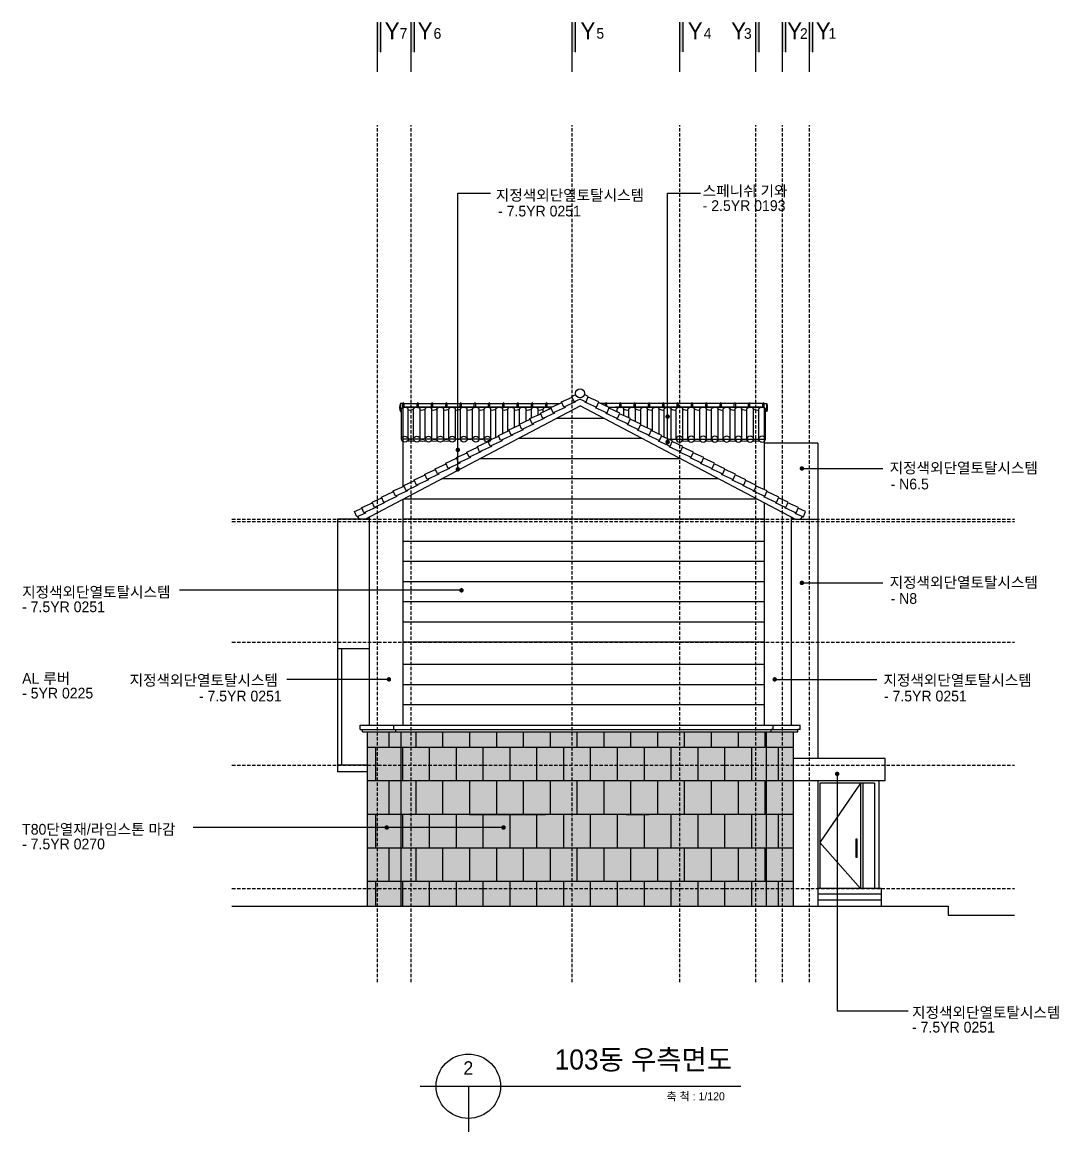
# Model space of a CAD drawing. Extents: x 11416736 to 11582377, y -14295679 to -14163266.
# Drawn here: x 11459742 to 11482548, y -14295389 to -14270593 of the extents above; entities that cross this region are included whole.
import ezdxf
from ezdxf.enums import TextEntityAlignment as Align

# ---------------------------------------------------------------- set-up
doc = ezdxf.new("R2010")
doc.units = 0
doc.header["$LTSCALE"] = 50
doc.header["$MEASUREMENT"] = 0
doc.linetypes.add('HIDDEN', pattern=[0.375, 0.25, -0.125])
for name, color, linetype in [('! 01 진한선', 2, 'CONTINUOUS'), ('! 02 중간선_01', 3, 'CONTINUOUS'), ('! 03 중간선_02', 145, 'CONTINUOUS'), ('! 04 가는선_01', 253, 'CONTINUOUS'), ('! 05 가는선_02', 252, 'CONTINUOUS'), ('! 06 중심선', 11, 'CONTINUOUS'), ('! 12 지시선_안내선', 252, 'CONTINUOUS'), ('! 16 HAT', 251, 'CONTINUOUS'), ('! 22 text 진한선', 7, 'CONTINUOUS'), ('! 30 스크린 15', 15, 'CONTINUOUS'), ('! 30 스크린 40', 53, 'CONTINUOUS'), ('TEX', 3, 'CONTINUOUS')]:
    doc.layers.add(name, color=color, linetype=linetype)
doc.styles.add('굴림', font='Gulim.ttf')

msp = doc.modelspace()

# ---------------------------------------------------------------- hatches: boundary and pattern name
at = {"layer": '! 30 스크린 15', "ltscale": 30}
h = msp.add_hatch(color=17, dxfattribs=at)
h.dxf.hatch_style = 1
h.paths.add_polyline_path([(11467448.7, -14286448.3), (11468094.1, -14286448.3), (11468199.1, -14286448.3), (11468199.1, -14290348.3), (11467448.7, -14290348.3)])
h = msp.add_hatch(color=17, dxfattribs=at)
h.dxf.hatch_style = 1
h.paths.add_polyline_path([(11476369.1, -14286448.3), (11476474.1, -14286448.3), (11476969.1, -14286448.3), (11476969.1, -14290348.3), (11476369.1, -14290348.3)])
at = {"layer": '! 30 스크린 40', "ltscale": 30}
h = msp.add_hatch(color=256, dxfattribs=at)
h.dxf.hatch_style = 1
h.paths.add_polyline_path([(11468199.1, -14286448.3), (11476369.1, -14286448.3), (11476369.1, -14290348.3), (11468199.1, -14290348.3)])

# ---------------------------------------------------------------- linework, layer by layer
at = {"layer": '! 01 진한선', "ltscale": 30}
for p, q in [((11467405.6, -14281698.3), (11472208.7, -14279167.8)), ((11477012.3, -14281698.3), (11472209.1, -14279167.8)), ((11468244.1, -14281256.5), (11468244.1, -14286298.3)), ((11476324.1, -14281335.7), (11476324.1, -14286298.3)), ((11467275.4, -14281698.3), (11467242.3, -14281635.5)), ((11467405.6, -14281698.3), (11467275.4, -14281698.3)), ((11477012.3, -14281698.3), (11477142.5, -14281698.3)), ((11477142.5, -14281698.3), (11477175.6, -14281635.5)), ((11468044.1, -14286298.3), (11476524.1, -14286298.3)), ((11468044.1, -14286398.3), (11468044.1, -14286298.3)), ((11476524.1, -14286398.3), (11476524.1, -14286298.3)), ((11468044.1, -14286398.3), (11468094.1, -14286398.3)), ((11468094.1, -14286448.3), (11468094.1, -14286398.3)), ((11468094.1, -14286448.3), (11476474.1, -14286448.3)), ((11468199.1, -14286448.3), (11468199.1, -14290348.3)), ((11476369.1, -14286448.3), (11476369.1, -14290348.3)), ((11476524.1, -14286398.3), (11476474.1, -14286398.3)), ((11476474.1, -14286448.3), (11476474.1, -14286398.3))]:
    msp.add_line(p, q, dxfattribs=at)
at = {"layer": '! 01 진한선', "color": 7, "linetype": 'Continuous'}
for p, q in [((11464429.4, -14290348.3), (11480434.1, -14290348.3)), ((11480434.1, -14290348.3), (11480434.1, -14290548.3)), ((11480434.1, -14290548.3), (11481912.6, -14290548.3))]:
    msp.add_line(p, q, dxfattribs=at)
at = {"layer": '! 02 중간선_01'}
for p, q in [((11467493.7, -14281651.8), (11467493.7, -14286298.3)), ((11476924.1, -14281651.8), (11476924.1, -14286298.3)), ((11467293.7, -14286398.3), (11467293.7, -14286298.3)), ((11467293.7, -14286298.3), (11468044.1, -14286298.3)), ((11476524.1, -14286298.3), (11477124.1, -14286298.3)), ((11477124.1, -14286398.3), (11477124.1, -14286298.3)), ((11467293.7, -14286398.3), (11467343.7, -14286398.3)), ((11467343.7, -14286448.3), (11467343.7, -14286398.3)), ((11467343.7, -14286448.3), (11468094.1, -14286448.3)), ((11467448.7, -14286448.3), (11467448.7, -14290348.3)), ((11476474.1, -14286448.3), (11477074.1, -14286448.3)), ((11476969.1, -14286448.3), (11476969.1, -14290348.3)), ((11477124.1, -14286398.3), (11477074.1, -14286398.3)), ((11477074.1, -14286448.3), (11477074.1, -14286398.3))]:
    msp.add_line(p, q, dxfattribs=at)
at = {"layer": '! 03 중간선_02', "ltscale": 30}
for p, q in [((11477524.1, -14279998.3), (11476324.5, -14279998.3)), ((11477524.1, -14279998.3), (11477524.1, -14287048.3)), ((11467493.7, -14281698.3), (11466784.1, -14281698.3)), ((11466784.1, -14281698.3), (11466784.1, -14284598.3)), ((11467493.7, -14284598.3), (11466784.1, -14284598.3)), ((11467448.7, -14287198.3), (11466784.1, -14287198.3)), ((11466784.1, -14287198.3), (11466784.1, -14287348.3)), ((11479024.1, -14287048.3), (11476969.1, -14287048.3)), ((11479024.1, -14287548.3), (11479024.1, -14287048.3)), ((11467448.7, -14287348.3), (11466784.1, -14287348.3)), ((11479024.1, -14287548.3), (11476969.1, -14287548.3)), ((11477524.1, -14287548.3), (11477524.1, -14290348.3))]:
    msp.add_line(p, q, dxfattribs=at)
at = {"layer": '! 03 중간선_02'}
for points in [[(11471866.2, -14279187.6), (11471873, -14279202.6), (11471607.7, -14279322.5), (11471556.8, -14279204.1), (11471798.2, -14279094.9)], [(11472101.1, -14279063.3), (11472107.9, -14279078.4), (11471842.6, -14279198.2), (11471791.7, -14279079.8), (11472033.1, -14278970.6)], [(11472208.9, -14279014.6), (11472077.5, -14279074), (11472026.6, -14278955.6), (11472113.2, -14278916.4)], [(11472208.9, -14279014.6), (11472340.3, -14279074), (11472391.2, -14278955.6), (11472304.7, -14278916.4)], [(11472316.7, -14279063.3), (11472309.9, -14279078.4), (11472575.3, -14279198.2), (11472626.2, -14279079.8), (11472384.8, -14278970.6)], [(11472551.7, -14279187.6), (11472544.8, -14279202.6), (11472810.2, -14279322.5), (11472861.1, -14279204.1), (11472619.7, -14279094.9)], [(11471396.4, -14279436.1), (11471403.2, -14279451.1), (11471137.9, -14279571), (11471087, -14279452.6), (11471328.3, -14279343.4)], [(11471631.3, -14279311.8), (11471638.1, -14279326.9), (11471372.8, -14279446.7), (11471321.9, -14279328.3), (11471563.3, -14279219.1)], [(11472786.6, -14279311.8), (11472779.8, -14279326.9), (11473045.1, -14279446.7), (11473096, -14279328.3), (11472854.6, -14279219.1)], [(11473021.5, -14279436.1), (11473014.7, -14279451.1), (11473280, -14279571), (11473330.9, -14279452.6), (11473089.5, -14279343.4)], [(11470926.5, -14279684.6), (11470933.4, -14279699.6), (11470668, -14279819.5), (11470617.1, -14279701.1), (11470858.5, -14279591.9)], [(11471161.5, -14279560.3), (11471168.3, -14279575.4), (11470902.9, -14279695.2), (11470852, -14279576.8), (11471093.4, -14279467.6)], [(11473256.4, -14279560.3), (11473249.6, -14279575.4), (11473514.9, -14279695.2), (11473565.8, -14279576.8), (11473324.4, -14279467.6)], [(11473491.3, -14279684.6), (11473484.5, -14279699.6), (11473749.8, -14279819.5), (11473800.7, -14279701.1), (11473559.3, -14279591.9)], [(11470456.7, -14279933.1), (11470463.5, -14279948.1), (11470198.2, -14280068), (11470147.3, -14279949.6), (11470388.7, -14279840.4)], [(11470691.6, -14279808.8), (11470698.4, -14279823.9), (11470433.1, -14279943.7), (11470382.2, -14279825.3), (11470623.6, -14279716.1)], [(11473726.2, -14279808.8), (11473719.4, -14279823.9), (11473984.7, -14279943.7), (11474035.6, -14279825.3), (11473794.3, -14279716.1)], [(11473961.1, -14279933.1), (11473954.3, -14279948.1), (11474219.7, -14280068), (11474270.6, -14279949.6), (11474029.2, -14279840.4)], [(11469986.9, -14280181.6), (11469993.7, -14280196.6), (11469728.4, -14280316.5), (11469677.5, -14280198.1), (11469918.9, -14280088.9)], [(11470221.8, -14280057.3), (11470228.6, -14280072.4), (11469963.3, -14280192.2), (11469912.4, -14280073.8), (11470153.8, -14279964.6)], [(11474196.1, -14280057.3), (11474189.2, -14280072.4), (11474454.6, -14280192.2), (11474505.5, -14280073.8), (11474264.1, -14279964.6)], [(11474431, -14280181.6), (11474424.2, -14280196.6), (11474689.5, -14280316.5), (11474740.4, -14280198.1), (11474499, -14280088.9)], [(11469517.1, -14280430.1), (11469523.9, -14280445.1), (11469258.5, -14280565), (11469207.7, -14280446.6), (11469449, -14280337.4)], [(11469752, -14280305.8), (11469758.8, -14280320.9), (11469493.5, -14280440.7), (11469442.6, -14280322.3), (11469683.9, -14280213.1)], [(11474665.9, -14280305.8), (11474659.1, -14280320.9), (11474924.4, -14280440.7), (11474975.3, -14280322.3), (11474733.9, -14280213.1)], [(11474900.8, -14280430.1), (11474894, -14280445.1), (11475159.3, -14280565), (11475210.2, -14280446.6), (11474968.8, -14280337.4)], [(11469047.2, -14280678.6), (11469054, -14280693.6), (11468788.7, -14280813.5), (11468737.8, -14280695.1), (11468979.2, -14280585.9)], [(11469282.2, -14280554.3), (11469289, -14280569.4), (11469023.6, -14280689.2), (11468972.7, -14280570.8), (11469214.1, -14280461.6)], [(11475135.7, -14280554.3), (11475128.9, -14280569.4), (11475394.2, -14280689.2), (11475445.1, -14280570.8), (11475203.7, -14280461.6)], [(11475370.6, -14280678.6), (11475363.8, -14280693.6), (11475629.1, -14280813.5), (11475680, -14280695.1), (11475438.7, -14280585.9)], [(11468577.4, -14280927.1), (11468584.2, -14280942.1), (11468318.9, -14281062), (11468268, -14280943.6), (11468509.4, -14280834.4)], [(11468812.3, -14280802.8), (11468819.1, -14280817.9), (11468553.8, -14280937.7), (11468502.9, -14280819.3), (11468744.3, -14280710.1)], [(11475605.5, -14280802.8), (11475598.7, -14280817.9), (11475864.1, -14280937.7), (11475915, -14280819.3), (11475673.6, -14280710.1)], [(11475840.5, -14280927.1), (11475833.6, -14280942.1), (11476099, -14281062), (11476149.9, -14280943.6), (11475908.5, -14280834.4)], [(11468107.6, -14281175.6), (11468114.4, -14281190.6), (11467821, -14281327.5), (11467770.1, -14281209.1), (11468039.5, -14281082.9)], [(11468342.5, -14281051.3), (11468349.3, -14281066.4), (11468084, -14281186.2), (11468033.1, -14281067.8), (11468274.5, -14280958.6)], [(11476075.4, -14281051.3), (11476068.6, -14281066.4), (11476333.9, -14281186.2), (11476384.8, -14281067.8), (11476143.4, -14280958.6)], [(11476310.3, -14281175.6), (11476303.5, -14281190.6), (11476596.9, -14281327.5), (11476647.8, -14281209.1), (11476378.3, -14281082.9)], [(11467637.8, -14281424.1), (11467644.6, -14281439.1), (11467379.2, -14281559), (11467328.3, -14281440.6), (11467569.7, -14281331.4)], [(11467848, -14281329.1), (11467614.2, -14281434.7), (11467563.3, -14281316.3), (11467775, -14281220.5)], [(11476569.9, -14281329.1), (11476803.7, -14281434.7), (11476854.6, -14281316.3), (11476642.9, -14281220.5)], [(11476780.1, -14281424.1), (11476773.3, -14281439.1), (11477038.6, -14281559), (11477089.5, -14281440.6), (11476848.1, -14281331.4)], [(11467402.8, -14281548.3), (11467409.6, -14281563.4), (11467221, -14281644.7), (11467170.1, -14281526.3), (11467334.8, -14281455.6)], [(11477015, -14281548.3), (11477008.2, -14281563.4), (11477196.9, -14281644.7), (11477247.8, -14281526.3), (11477083.1, -14281455.6)]]:
    msp.add_lwpolyline(points, dxfattribs=at)
msp.add_circle((11472208.9, -14278886.3), 100.4, dxfattribs=at)
msp.add_circle((11472208.9, -14278886.3), 100.4, dxfattribs=at)
for centre, radius, start, end in [((11468426.4, -14279691.3), 262.5, 255.06598, 284.93402), ((11468426.4, -14279691.3), 221.9, 255.11552, 284.88448), ((11468690.1, -14279691.3), 262.5, 255.06598, 284.93402), ((11468690.1, -14279691.3), 221.9, 255.11552, 284.88448), ((11468953.7, -14279691.3), 262.5, 255.06598, 284.93402), ((11468953.7, -14279691.3), 221.9, 255.11552, 284.88448), ((11469217.4, -14279691.3), 262.5, 255.06598, 284.93402), ((11469217.4, -14279691.3), 221.9, 255.11552, 284.88448), ((11469481.1, -14279691.3), 221.9, 255.11552, 284.88448), ((11469744.7, -14279691.3), 221.9, 255.11552, 284.88448), ((11470008.4, -14279691.3), 221.9, 255.11552, 284.88448), ((11474560.7, -14279691.3), 262.5, 255.06598, 284.93402), ((11474560.7, -14279691.3), 221.9, 255.11552, 284.88448), ((11474824.4, -14279691.3), 262.5, 255.06598, 284.93402), ((11474824.4, -14279691.3), 221.9, 255.11552, 284.88448), ((11475088, -14279691.3), 262.5, 255.06598, 284.93402), ((11475088, -14279691.3), 221.9, 255.11552, 284.88448), ((11475351.7, -14279691.3), 262.5, 255.06598, 284.93402), ((11475351.7, -14279691.3), 221.9, 255.11552, 284.88448), ((11475615.3, -14279691.3), 262.5, 255.06598, 284.93402), ((11475615.3, -14279691.3), 221.9, 255.11552, 284.88448), ((11475879, -14279691.3), 262.5, 255.06598, 284.93402), ((11475879, -14279691.3), 221.9, 255.11552, 284.88448), ((11476142.7, -14279691.3), 262.5, 255.06598, 284.93402), ((11476142.7, -14279691.3), 221.9, 255.11552, 284.88448)]:
    msp.add_arc(centre, radius, start, end, dxfattribs=at)
for centre in [(11468294.6, -14279910.3), (11468558.3, -14279910.3), (11468821.9, -14279910.3), (11469085.6, -14279910.3), (11469349.2, -14279910.3), (11469612.9, -14279910.3), (11469876.6, -14279910.3), (11470140.2, -14279910.3)]:
    msp.add_ellipse(centre, major_axis=(75, 0), ratio=0.8918919, dxfattribs=at)
at = {"layer": '! 03 중간선_02', "extrusion": (0, 0, -1)}
for centre in [(11474428.9, -14279910.3), (11474692.5, -14279910.3), (11474956.2, -14279910.3), (11475219.9, -14279910.3), (11475483.5, -14279910.3), (11475747.2, -14279910.3), (11476010.8, -14279910.3), (11476274.5, -14279910.3)]:
    msp.add_ellipse(centre, major_axis=(-75, 0), ratio=0.8918919, dxfattribs=at)
at = {"layer": '! 04 가는선_01'}
for p, q in [((11468191.9, -14279115.4), (11468191.9, -14279296.3)), ((11468244.5, -14279115.4), (11468191.9, -14279115.4)), ((11468191.9, -14279296.3), (11468219.6, -14279296.3)), ((11468219.6, -14279910.3), (11468219.6, -14279229.4)), ((11468244.5, -14279198.3), (11468244.5, -14279115.4)), ((11468244.5, -14279198.3), (11468244.5, -14280972.3)), ((11471570, -14279198.3), (11468244.5, -14279198.3)), ((11468274.5, -14279115.4), (11468564.6, -14279115.4)), ((11468274.5, -14279198.3), (11468274.5, -14279115.4)), ((11468274.5, -14279198.3), (11468564.6, -14279198.3)), ((11468369.6, -14279905.8), (11468369.6, -14279231)), ((11468483.3, -14279905.8), (11468483.3, -14279229.4)), ((11468564.6, -14279198.3), (11468564.6, -14279115.4)), ((11468594.6, -14279115.4), (11468884.6, -14279115.4)), ((11468594.6, -14279198.3), (11468594.6, -14279115.4)), ((11468594.6, -14279198.3), (11468884.6, -14279198.3)), ((11468633.3, -14279905.8), (11468633.3, -14279231)), ((11468746.9, -14279905.8), (11468746.9, -14279229.4)), ((11468884.6, -14279198.3), (11468884.6, -14279115.4)), ((11468896.9, -14279905.8), (11468896.9, -14279231)), ((11468914.6, -14279115.4), (11469204.7, -14279115.4)), ((11468914.6, -14279198.3), (11468914.6, -14279115.4)), ((11468914.6, -14279198.3), (11469204.7, -14279198.3)), ((11469010.6, -14279905.8), (11469010.6, -14279229.4)), ((11469160.6, -14279905.8), (11469160.6, -14279231)), ((11469204.7, -14279198.3), (11469204.7, -14279115.4)), ((11469234.7, -14279115.4), (11469524.7, -14279115.4)), ((11469234.7, -14279198.3), (11469234.7, -14279115.4)), ((11469234.7, -14279198.3), (11469524.7, -14279198.3)), ((11469274.2, -14279905.8), (11469274.2, -14279229.4)), ((11469424.2, -14279905.8), (11469424.2, -14279231)), ((11469524.7, -14279198.3), (11469524.7, -14279115.4)), ((11469537.9, -14279905.8), (11469537.9, -14279229.4)), ((11469554.7, -14279115.4), (11469844.7, -14279115.4)), ((11469554.7, -14279198.3), (11469554.7, -14279115.4)), ((11469554.7, -14279198.3), (11469844.7, -14279198.3)), ((11469687.9, -14279905.8), (11469687.9, -14279231)), ((11469801.6, -14279905.8), (11469801.6, -14279229.4)), ((11469844.7, -14279198.3), (11469844.7, -14279115.4)), ((11469874.7, -14279115.4), (11470164.8, -14279115.4)), ((11469874.7, -14279198.3), (11469874.7, -14279115.4)), ((11469874.7, -14279198.3), (11470164.8, -14279198.3)), ((11469951.6, -14279905.8), (11469951.6, -14279231)), ((11470065.2, -14279905.8), (11470065.2, -14279229.4)), ((11470164.8, -14279198.3), (11470164.8, -14279115.4)), ((11470194.8, -14279115.4), (11470484.8, -14279115.4)), ((11470194.8, -14279198.3), (11470194.8, -14279115.4)), ((11470194.8, -14279198.3), (11470484.8, -14279198.3)), ((11470215.2, -14279905.8), (11470215.2, -14279231)), ((11470328.9, -14279867.6), (11470328.9, -14279229.4)), ((11470478.9, -14279781.8), (11470478.9, -14279231)), ((11470484.8, -14279198.3), (11470484.8, -14279115.4)), ((11470514.8, -14279115.4), (11470804.9, -14279115.4)), ((11470514.8, -14279198.3), (11470514.8, -14279115.4)), ((11470514.8, -14279198.3), (11470804.9, -14279198.3)), ((11470592.5, -14279730.4), (11470592.5, -14279229.4)), ((11470742.5, -14279644.5), (11470742.5, -14279231)), ((11470804.9, -14279198.3), (11470804.9, -14279115.4)), ((11470834.9, -14279115.4), (11471124.9, -14279115.4)), ((11470834.9, -14279198.3), (11470834.9, -14279115.4)), ((11470834.9, -14279198.3), (11471124.9, -14279198.3)), ((11470856.2, -14279593.1), (11470856.2, -14279229.4)), ((11471006.2, -14279507.3), (11471006.2, -14279231)), ((11471119.9, -14279437.9), (11471119.9, -14279229.4)), ((11471124.9, -14279198.3), (11471124.9, -14279115.4)), ((11471154.9, -14279115.4), (11471445, -14279115.4)), ((11471154.9, -14279198.3), (11471154.9, -14279115.4)), ((11471154.9, -14279198.3), (11471445, -14279198.3)), ((11471269.9, -14279370), (11471269.9, -14279231)), ((11471383.5, -14279300.6), (11471383.5, -14279229.4)), ((11471445, -14279198.3), (11471445, -14279115.4)), ((11471475, -14279115.4), (11471753.3, -14279115.4)), ((11471475, -14279198.3), (11471475, -14279115.4)), ((11472774.1, -14279115.4), (11472665.4, -14279115.4)), ((11472774.1, -14279164.7), (11472774.1, -14279115.4)), ((11473094.1, -14279115.4), (11472804.1, -14279115.4)), ((11472804.1, -14279178.3), (11472804.1, -14279115.4)), ((11472848.7, -14279198.3), (11476324.5, -14279198.3)), ((11472999.1, -14279198.3), (11476324.5, -14279198.3)), ((11473094.1, -14279198.3), (11472999.1, -14279198.3)), ((11473035.6, -14279300.8), (11473035.6, -14279231)), ((11473094.1, -14279198.3), (11473094.1, -14279115.4)), ((11473124.1, -14279198.3), (11473124.1, -14279115.4)), ((11473414.2, -14279115.4), (11473124.1, -14279115.4)), ((11473414.2, -14279198.3), (11473124.1, -14279198.3)), ((11473185.6, -14279386.6), (11473185.6, -14279229.4)), ((11473299.2, -14279438.1), (11473299.2, -14279231)), ((11473414.2, -14279198.3), (11473414.2, -14279115.4)), ((11473444.2, -14279198.3), (11473444.2, -14279115.4)), ((11473734.2, -14279115.4), (11473444.2, -14279115.4)), ((11473734.2, -14279198.3), (11473444.2, -14279198.3)), ((11473449.2, -14279523.9), (11473449.2, -14279229.4)), ((11473562.9, -14279575.3), (11473562.9, -14279231)), ((11473712.9, -14279661.1), (11473712.9, -14279229.4)), ((11473734.2, -14279198.3), (11473734.2, -14279115.4)), ((11473764.2, -14279198.3), (11473764.2, -14279115.4)), ((11474054.3, -14279115.4), (11473764.2, -14279115.4)), ((11474054.3, -14279198.3), (11473764.2, -14279198.3)), ((11473826.6, -14279730.5), (11473826.6, -14279231)), ((11473976.6, -14279798.4), (11473976.6, -14279229.4)), ((11474054.3, -14279198.3), (11474054.3, -14279115.4)), ((11474084.3, -14279198.3), (11474084.3, -14279115.4)), ((11474374.3, -14279115.4), (11474084.3, -14279115.4)), ((11474374.3, -14279198.3), (11474084.3, -14279198.3)), ((11474090.2, -14279867.8), (11474090.2, -14279231)), ((11474240.2, -14279910.3), (11474240.2, -14279229.4)), ((11474353.9, -14279905.8), (11474353.9, -14279231)), ((11474374.3, -14279198.3), (11474374.3, -14279115.4)), ((11474404.3, -14279198.3), (11474404.3, -14279115.4)), ((11474694.3, -14279115.4), (11474404.3, -14279115.4)), ((11474694.3, -14279198.3), (11474404.3, -14279198.3)), ((11474503.9, -14279905.8), (11474503.9, -14279229.4)), ((11474617.5, -14279905.8), (11474617.5, -14279231)), ((11474694.3, -14279198.3), (11474694.3, -14279115.4)), ((11474724.3, -14279198.3), (11474724.3, -14279115.4)), ((11475014.4, -14279115.4), (11474724.3, -14279115.4)), ((11475014.4, -14279198.3), (11474724.3, -14279198.3)), ((11474767.5, -14279905.8), (11474767.5, -14279229.4)), ((11474881.2, -14279905.8), (11474881.2, -14279231)), ((11475014.4, -14279198.3), (11475014.4, -14279115.4)), ((11475031.2, -14279905.8), (11475031.2, -14279229.4)), ((11475044.4, -14279198.3), (11475044.4, -14279115.4)), ((11475334.4, -14279115.4), (11475044.4, -14279115.4)), ((11475334.4, -14279198.3), (11475044.4, -14279198.3)), ((11475144.9, -14279905.8), (11475144.9, -14279231)), ((11475294.9, -14279905.8), (11475294.9, -14279229.4)), ((11475334.4, -14279198.3), (11475334.4, -14279115.4)), ((11475364.4, -14279198.3), (11475364.4, -14279115.4)), ((11475654.5, -14279115.4), (11475364.4, -14279115.4)), ((11475654.5, -14279198.3), (11475364.4, -14279198.3)), ((11475408.5, -14279905.8), (11475408.5, -14279231)), ((11475558.5, -14279905.8), (11475558.5, -14279229.4)), ((11475654.5, -14279198.3), (11475654.5, -14279115.4)), ((11475672.2, -14279905.8), (11475672.2, -14279231)), ((11475684.5, -14279198.3), (11475684.5, -14279115.4)), ((11475974.5, -14279115.4), (11475684.5, -14279115.4)), ((11475974.5, -14279198.3), (11475684.5, -14279198.3)), ((11475822.2, -14279905.8), (11475822.2, -14279229.4)), ((11475935.8, -14279905.8), (11475935.8, -14279231)), ((11475974.5, -14279198.3), (11475974.5, -14279115.4)), ((11476004.5, -14279198.3), (11476004.5, -14279115.4)), ((11476294.5, -14279115.4), (11476004.5, -14279115.4)), ((11476294.5, -14279198.3), (11476004.5, -14279198.3)), ((11476085.8, -14279905.8), (11476085.8, -14279229.4)), ((11476199.5, -14279905.8), (11476199.5, -14279231)), ((11476294.5, -14279198.3), (11476294.5, -14279115.4)), ((11476324.5, -14279198.3), (11476324.5, -14279115.4)), ((11476324.5, -14279115.4), (11476377.1, -14279115.4)), ((11476324.5, -14279198.3), (11476324.5, -14281040.4)), ((11476349.5, -14279910.3), (11476349.5, -14279229.4)), ((11476377.1, -14279296.3), (11476349.5, -14279296.3)), ((11476377.1, -14279115.4), (11476377.1, -14279296.3)), ((11470234.5, -14279910.3), (11468244.5, -14279910.3)), ((11474184.2, -14279910.3), (11476324.5, -14279910.3)), ((11474334.5, -14279910.3), (11476324.5, -14279910.3)), ((11467405.6, -14281698.3), (11467493.7, -14281698.3)), ((11477012.3, -14281698.3), (11476924.1, -14281698.3))]:
    msp.add_line(p, q, dxfattribs=at)
at = {"layer": '! 04 가는선_01', "ltscale": 30}
for p, q in [((11477524.1, -14287548.3), (11477524.1, -14290348.3)), ((11478884.1, -14287548.3), (11477524.1, -14287548.3)), ((11477564.1, -14287598.3), (11477564.1, -14289948.3)), ((11478784.1, -14287598.3), (11477564.1, -14287598.3)), ((11478474.1, -14287598.3), (11478474.1, -14289948.3)), ((11478474.1, -14287598.3), (11478474.1, -14289948.3)), ((11478524.1, -14287598.3), (11478524.1, -14289948.3)), ((11478784.1, -14287598.3), (11478784.1, -14289948.3)), ((11478884.1, -14287548.3), (11478884.1, -14289948.3)), ((11478934.1, -14289948.3), (11477524.1, -14289948.3)), ((11477524.1, -14289948.3), (11477524.1, -14290348.3)), ((11478934.1, -14289948.3), (11478934.1, -14290348.3)), ((11478934.1, -14290081.6), (11477524.1, -14290081.6)), ((11478934.1, -14290214.9), (11477524.1, -14290214.9))]:
    msp.add_line(p, q, dxfattribs=at)
msp.add_lwpolyline([(11478399.1, -14288848.3), (11478369.1, -14288848.3), (11478369.1, -14289248.3), (11478399.1, -14289248.3)], close=True, dxfattribs=at)
at = {"layer": '! 04 가는선_01'}
for centre, radius, start, end in [((11468259.5, -14279115.4), 15, 0, 180), ((11468579.6, -14279115.4), 15, 0, 180), ((11468899.6, -14279115.4), 15, 0, 180), ((11469219.7, -14279115.4), 15, 0, 180), ((11469539.7, -14279115.4), 15, 0, 180), ((11469859.7, -14279115.4), 15, 0, 180), ((11470179.8, -14279115.4), 15, 0, 180), ((11470499.8, -14279115.4), 15, 0, 180), ((11470819.9, -14279115.4), 15, 0, 180), ((11471139.9, -14279115.4), 15, 0, 180), ((11471460, -14279115.4), 15, 0, 180), ((11472789.1, -14279115.4), 15, 0, 180), ((11473109.1, -14279115.4), 15, 0, 180), ((11473429.2, -14279115.4), 15, 0, 180), ((11473749.2, -14279115.4), 15, 0, 180), ((11474069.3, -14279115.4), 15, 0, 180), ((11474389.3, -14279115.4), 15, 0, 180), ((11474709.3, -14279115.4), 15, 0, 180), ((11475029.4, -14279115.4), 15, 0, 180), ((11475349.4, -14279115.4), 15, 0, 180), ((11475669.5, -14279115.4), 15, 0, 180), ((11475989.5, -14279115.4), 15, 0, 180), ((11476309.5, -14279115.4), 15, 0, 180), ((11468386.5, -14279205.8), 214.6, 155.06446, 204.93554), ((11468293.8, -14279302.3), 104, 43.26974, 135.53977), ((11468259.5, -14279166.4), 35.2, 244.80106, 295.19894), ((11468409, -14279156.6), 104, 247.73945, 315.53977), ((11468557.5, -14279302.3), 104, 43.26974, 135.53977), ((11468579.6, -14279166.4), 35.2, 244.80106, 295.19894), ((11468672.7, -14279156.6), 104, 247.73945, 315.53977), ((11468821.2, -14279302.3), 104, 43.26974, 135.53977), ((11468899.6, -14279166.4), 35.2, 244.80106, 295.19894), ((11468936.3, -14279156.6), 104, 247.73945, 315.53977), ((11469084.8, -14279302.3), 104, 43.26974, 135.53977), ((11469200, -14279156.6), 104, 247.73945, 315.53977), ((11469219.7, -14279166.4), 35.2, 244.80106, 295.19894), ((11469348.5, -14279302.3), 104, 43.26974, 135.53977), ((11469463.6, -14279156.6), 104, 247.73945, 315.53977), ((11469539.7, -14279166.4), 35.2, 244.80106, 295.19894), ((11469612.1, -14279302.3), 104, 43.26974, 135.53977), ((11469727.3, -14279156.6), 104, 247.73945, 315.53977), ((11469875.8, -14279302.3), 104, 43.26974, 135.53977), ((11469859.7, -14279166.4), 35.2, 244.80106, 295.19894), ((11469991, -14279156.6), 104, 247.73945, 315.53977), ((11470139.5, -14279302.3), 104, 43.26974, 135.53977), ((11470179.8, -14279166.4), 35.2, 244.80106, 295.19894), ((11470254.6, -14279156.6), 104, 247.73945, 315.53977), ((11470403.1, -14279302.3), 104, 43.26974, 135.53977), ((11470518.3, -14279156.6), 104, 247.73945, 315.53977), ((11470499.8, -14279166.4), 35.2, 244.80106, 295.19894), ((11470666.8, -14279302.3), 104, 43.26974, 135.53977), ((11470781.9, -14279156.6), 104, 247.73945, 315.53977), ((11470819.9, -14279166.4), 35.2, 244.80106, 295.19894), ((11470930.4, -14279302.3), 104, 43.26974, 135.53977), ((11471045.6, -14279156.6), 104, 247.73945, 315.53977), ((11471194.1, -14279302.3), 104, 43.26974, 135.53977), ((11471139.9, -14279166.4), 35.2, 244.80106, 295.19894), ((11471309.3, -14279156.6), 104, 247.73945, 315.53977), ((11471457.8, -14279302.3), 104, 43.26974, 135.53977), ((11471460, -14279166.4), 35.2, 244.80106, 295.19894), ((11473111.3, -14279302.3), 104, 44.46023, 136.73026), ((11473109.1, -14279166.4), 35.2, 244.80106, 295.19894), ((11473259.8, -14279156.6), 104, 224.46023, 292.26055), ((11473375, -14279302.3), 104, 44.46023, 136.73026), ((11473429.2, -14279166.4), 35.2, 244.80106, 295.19894), ((11473523.5, -14279156.6), 104, 224.46023, 292.26055), ((11473638.6, -14279302.3), 104, 44.46023, 136.73026), ((11473787.1, -14279156.6), 104, 224.46023, 292.26055), ((11473749.2, -14279166.4), 35.2, 244.80106, 295.19894), ((11473902.3, -14279302.3), 104, 44.46023, 136.73026), ((11474050.8, -14279156.6), 104, 224.46023, 292.26055), ((11474069.3, -14279166.4), 35.2, 244.80106, 295.19894), ((11474166, -14279302.3), 104, 44.46023, 136.73026), ((11474314.5, -14279156.6), 104, 224.46023, 292.26055), ((11474429.6, -14279302.3), 104, 44.46023, 136.73026), ((11474389.3, -14279166.4), 35.2, 244.80106, 295.19894), ((11474578.1, -14279156.6), 104, 224.46023, 292.26055), ((11474693.3, -14279302.3), 104, 44.46023, 136.73026), ((11474709.3, -14279166.4), 35.2, 244.80106, 295.19894), ((11474841.8, -14279156.6), 104, 224.46023, 292.26055), ((11474956.9, -14279302.3), 104, 44.46023, 136.73026), ((11475029.4, -14279166.4), 35.2, 244.80106, 295.19894), ((11475105.4, -14279156.6), 104, 224.46023, 292.26055), ((11475220.6, -14279302.3), 104, 44.46023, 136.73026), ((11475369.1, -14279156.6), 104, 224.46023, 292.26055), ((11475349.4, -14279166.4), 35.2, 244.80106, 295.19894), ((11475484.3, -14279302.3), 104, 44.46023, 136.73026), ((11475632.8, -14279156.6), 104, 224.46023, 292.26055), ((11475669.5, -14279166.4), 35.2, 244.80106, 295.19894), ((11475747.9, -14279302.3), 104, 44.46023, 136.73026), ((11475896.4, -14279156.6), 104, 224.46023, 292.26055), ((11476011.6, -14279302.3), 104, 44.46023, 136.73026), ((11475989.5, -14279166.4), 35.2, 244.80106, 295.19894), ((11476160.1, -14279156.6), 104, 224.46023, 292.26055), ((11476275.2, -14279302.3), 104, 44.46023, 136.73026), ((11476309.5, -14279166.4), 35.2, 244.80106, 295.19894), ((11476182.6, -14279205.8), 214.6, 335.06446, 24.93554)]:
    msp.add_arc(centre, radius, start, end, dxfattribs=at)
at = {"layer": '! 05 가는선_02'}
for p, q in [((11472741.5, -14279448.3), (11471676.4, -14279448.3)), ((11473595.7, -14279898.3), (11470822.2, -14279898.3)), ((11474449.8, -14280348.3), (11469968, -14280348.3)), ((11475304, -14280798.3), (11469113.9, -14280798.3)), ((11476158.1, -14281248.3), (11468259.7, -14281248.3)), ((11476324.1, -14281698.3), (11468244.1, -14281698.3)), ((11477142.5, -14281698.3), (11477524.1, -14281698.3)), ((11476324.1, -14282198.3), (11468244.1, -14282198.3)), ((11476324.1, -14282648.3), (11468244.1, -14282648.3)), ((11476324.1, -14283098.3), (11468244.1, -14283098.3)), ((11476324.1, -14283548.3), (11468244.1, -14283548.3)), ((11476324.1, -14283998.3), (11468244.1, -14283998.3)), ((11476324.1, -14284448.3), (11468244.1, -14284448.3)), ((11476324.1, -14284948.3), (11468244.1, -14284948.3)), ((11476324.1, -14285398.3), (11468244.1, -14285398.3)), ((11476324.1, -14285848.3), (11468244.1, -14285848.3)), ((11467343.7, -14286398.3), (11468094.1, -14286398.3)), ((11467936.8, -14286448.3), (11467936.8, -14286798.3)), ((11468094.1, -14286398.3), (11476474.1, -14286398.3)), ((11468536.8, -14286448.3), (11468536.8, -14286798.3)), ((11469136.8, -14286448.3), (11469136.8, -14286798.3)), ((11469736.8, -14286448.3), (11469736.8, -14286798.3)), ((11470336.8, -14286448.3), (11470336.8, -14286798.3)), ((11470936.8, -14286448.3), (11470936.8, -14286798.3)), ((11471536.8, -14286448.3), (11471536.8, -14286798.3)), ((11472136.8, -14286448.3), (11472136.8, -14286798.3)), ((11472736.8, -14286448.3), (11472736.8, -14286798.3)), ((11473336.8, -14286448.3), (11473336.8, -14286798.3)), ((11473936.8, -14286448.3), (11473936.8, -14286798.3)), ((11474536.8, -14286448.3), (11474536.8, -14286798.3)), ((11475136.8, -14286448.3), (11475136.8, -14286798.3)), ((11475736.8, -14286448.3), (11475736.8, -14286798.3)), ((11476336.8, -14286448.3), (11476336.8, -14286798.3)), ((11476474.1, -14286398.3), (11477074.1, -14286398.3)), ((11467636.8, -14286798.3), (11467636.8, -14287548.3)), ((11468236.8, -14286798.3), (11468236.8, -14287548.3)), ((11468836.8, -14286798.3), (11468836.8, -14287548.3)), ((11469436.8, -14286798.3), (11469436.8, -14287548.3)), ((11470036.8, -14286798.3), (11470036.8, -14287548.3)), ((11470636.8, -14286798.3), (11470636.8, -14287548.3)), ((11471236.8, -14286798.3), (11471236.8, -14287548.3)), ((11471836.8, -14286798.3), (11471836.8, -14287548.3)), ((11472436.8, -14286798.3), (11472436.8, -14287548.3)), ((11473036.8, -14286798.3), (11473036.8, -14287548.3)), ((11473636.8, -14286798.3), (11473636.8, -14287548.3)), ((11474236.8, -14286798.3), (11474236.8, -14287548.3)), ((11474836.8, -14286798.3), (11474836.8, -14287548.3)), ((11475436.8, -14286798.3), (11475436.8, -14287548.3)), ((11476036.8, -14286798.3), (11476036.8, -14287548.3)), ((11476636.8, -14286798.3), (11476636.8, -14287548.3)), ((11467936.8, -14287548.3), (11467936.8, -14288298.3)), ((11468536.8, -14287548.3), (11468536.8, -14288298.3)), ((11469136.8, -14287548.3), (11469136.8, -14288298.3)), ((11469736.8, -14287548.3), (11469736.8, -14288298.3)), ((11470336.8, -14287548.3), (11470336.8, -14288298.3)), ((11470936.8, -14287548.3), (11470936.8, -14288298.3)), ((11471536.8, -14287548.3), (11471536.8, -14288298.3)), ((11472136.8, -14287548.3), (11472136.8, -14288298.3)), ((11472736.8, -14287548.3), (11472736.8, -14288298.3)), ((11473336.8, -14287548.3), (11473336.8, -14288298.3)), ((11473936.8, -14287548.3), (11473936.8, -14288298.3)), ((11474536.8, -14287548.3), (11474536.8, -14288298.3)), ((11475136.8, -14287548.3), (11475136.8, -14288298.3)), ((11475736.8, -14287548.3), (11475736.8, -14288298.3)), ((11476336.8, -14287548.3), (11476336.8, -14288298.3)), ((11467636.8, -14288298.3), (11467636.8, -14289048.3)), ((11468236.8, -14288298.3), (11468236.8, -14289048.3)), ((11468836.8, -14288298.3), (11468836.8, -14289048.3)), ((11469436.8, -14288298.3), (11469436.8, -14289048.3)), ((11469738.7, -14288298.3), (11471438.7, -14288298.3)), ((11470036.8, -14288298.3), (11470036.8, -14289048.3)), ((11470636.8, -14288298.3), (11470636.8, -14289048.3)), ((11471179.1, -14288298.3), (11470669.1, -14288298.3)), ((11471236.8, -14288298.3), (11471236.8, -14289048.3)), ((11471836.8, -14288298.3), (11471836.8, -14289048.3)), ((11472436.8, -14288298.3), (11472436.8, -14289048.3)), ((11474679.1, -14288298.3), (11472979.1, -14288298.3)), ((11473036.8, -14288298.3), (11473036.8, -14289048.3)), ((11473238.7, -14288298.3), (11473748.7, -14288298.3)), ((11473636.8, -14288298.3), (11473636.8, -14289048.3)), ((11474236.8, -14288298.3), (11474236.8, -14289048.3)), ((11474836.8, -14288298.3), (11474836.8, -14289048.3)), ((11475436.8, -14288298.3), (11475436.8, -14289048.3)), ((11476036.8, -14288298.3), (11476036.8, -14289048.3)), ((11476636.8, -14288298.3), (11476636.8, -14289048.3)), ((11467936.8, -14289048.3), (11467936.8, -14289798.3)), ((11468536.8, -14289048.3), (11468536.8, -14289798.3)), ((11469136.8, -14289048.3), (11469136.8, -14289798.3)), ((11469736.8, -14289048.3), (11469736.8, -14289798.3)), ((11470336.8, -14289048.3), (11470336.8, -14289798.3)), ((11470936.8, -14289048.3), (11470936.8, -14289798.3)), ((11471536.8, -14289048.3), (11471536.8, -14289798.3)), ((11472136.8, -14289048.3), (11472136.8, -14289798.3)), ((11472736.8, -14289048.3), (11472736.8, -14289798.3)), ((11473336.8, -14289048.3), (11473336.8, -14289798.3)), ((11473936.8, -14289048.3), (11473936.8, -14289798.3)), ((11474536.8, -14289048.3), (11474536.8, -14289798.3)), ((11475136.8, -14289048.3), (11475136.8, -14289798.3)), ((11475736.8, -14289048.3), (11475736.8, -14289798.3)), ((11476336.8, -14289048.3), (11476336.8, -14289798.3)), ((11467636.8, -14289798.3), (11467636.8, -14290348.3)), ((11468236.8, -14289798.3), (11468236.8, -14290348.3)), ((11468836.8, -14289798.3), (11468836.8, -14290348.3)), ((11469436.8, -14289798.3), (11469436.8, -14290348.3)), ((11470036.8, -14289798.3), (11470036.8, -14290348.3)), ((11470636.8, -14289798.3), (11470636.8, -14290348.3)), ((11471236.8, -14289798.3), (11471236.8, -14290348.3)), ((11471836.8, -14289798.3), (11471836.8, -14290348.3)), ((11472436.8, -14289798.3), (11472436.8, -14290348.3)), ((11473036.8, -14289798.3), (11473036.8, -14290348.3)), ((11473636.8, -14289798.3), (11473636.8, -14290348.3)), ((11474236.8, -14289798.3), (11474236.8, -14290348.3)), ((11474836.8, -14289798.3), (11474836.8, -14290348.3)), ((11475436.8, -14289798.3), (11475436.8, -14290348.3)), ((11476036.8, -14289798.3), (11476036.8, -14290348.3)), ((11476636.8, -14289798.3), (11476636.8, -14290348.3))]:
    msp.add_line(p, q, dxfattribs=at)
at = {"layer": '! 05 가는선_02', "ltscale": 30}
for p, q in [((11466784.1, -14284598.3), (11466784.1, -14287198.3)), ((11466874.1, -14284598.3), (11466874.1, -14287198.3)), ((11476969.1, -14286798.3), (11467448.7, -14286798.3)), ((11476969.1, -14287548.3), (11467448.7, -14287548.3)), ((11476969.1, -14288298.3), (11467448.7, -14288298.3)), ((11476969.1, -14289048.3), (11467448.7, -14289048.3)), ((11476969.1, -14289798.3), (11467448.7, -14289798.3))]:
    msp.add_line(p, q, dxfattribs=at)
at = {"layer": '! 06 중심선', "color": 251, "linetype": 'HIDDEN', "ltscale": 6}
for p, q in [((11467684.1, -14292046.1), (11467684.1, -14272893)), ((11468434.1, -14292046.1), (11468434.1, -14272893)), ((11472034.1, -14292046.1), (11472034.1, -14272893)), ((11474434.1, -14292046.1), (11474434.1, -14272893)), ((11476134.1, -14292046.1), (11476134.1, -14272893)), ((11476734.1, -14292046.1), (11476734.1, -14272893)), ((11477334.1, -14292046.1), (11477334.1, -14272893)), ((11464429.4, -14281698.3), (11481912.6, -14281698.3)), ((11464429.4, -14281748.3), (11481912.6, -14281748.3)), ((11464429.4, -14284448.3), (11481912.6, -14284448.3)), ((11464429.4, -14287198.3), (11481912.6, -14287198.3)), ((11464429.4, -14289948.3), (11481912.6, -14289948.3))]:
    msp.add_line(p, q, dxfattribs=at)
at = {"layer": '! 12 지시선_안내선'}
for points in [[(11469476.1, -14280609.3), (11469476.1, -14274410.8)], [(11469476.1, -14274410.8), (11470206.7, -14274410.8)], [(11474164.5, -14279999.8), (11474164.5, -14274410.8)], [(11474164.5, -14274410.8), (11474895.1, -14274410.8)], [(11477164.2, -14280564.4), (11478973, -14280564.4)], [(11469557.4, -14283288.8), (11463256.3, -14283288.8)], [(11477164.2, -14283122.6), (11478973, -14283122.6)], [(11467935.9, -14285279), (11465654.7, -14285279)], [(11476557.3, -14285279), (11478838.6, -14285279)], [(11477953.3, -14287391.5), (11477953.3, -14292682.6)], [(11470511.1, -14288589.5), (11463564.1, -14288589.5)], [(11477953.3, -14292682.6), (11479537.5, -14292682.6)]]:
    msp.add_lwpolyline(points, dxfattribs=at)
at = {"layer": '! 12 지시선_안내선', "const_width": 50}
for points in [[(11474139.5, -14279405.9, 1), (11474189.5, -14279405.9, 1)], [(11469451.1, -14280149.4, 1), (11469501.1, -14280149.4, 1)], [(11474139.5, -14279974.8, 1), (11474189.5, -14279974.8, 1)], [(11469451.1, -14280584.3, 1), (11469501.1, -14280584.3, 1)], [(11477139.2, -14280564.4, 1), (11477189.2, -14280564.4, 1)], [(11477139.2, -14283122.6, 1), (11477189.2, -14283122.6, 1)], [(11469582.4, -14283288.8, -1), (11469532.4, -14283288.8, -1)], [(11467960.9, -14285279, -1), (11467910.9, -14285279, -1)], [(11476532.3, -14285279, 1), (11476582.3, -14285279, 1)], [(11477928.3, -14287391.5, 1), (11477978.3, -14287391.5, 1)], [(11467911.8, -14288589.5, -1), (11467861.8, -14288589.5, -1)], [(11470522.6, -14288589.5, -1), (11470472.6, -14288589.5, -1)]]:
    msp.add_lwpolyline(points, format="xyb", close=True, dxfattribs=at)
at = {"layer": '! 16 HAT', "ltscale": 30}
msp.add_lwpolyline([(11478474.1, -14287598.3), (11477564.1, -14288923.3), (11478474.1, -14289948.3)], dxfattribs=at)
at = {"layer": '! 22 text 진한선', "color": 3}
for p, q in [((11467684.1, -14271703.6), (11467684.1, -14270593.8)), ((11467758.1, -14271259.6), (11467758.1, -14270593.8)), ((11468434.1, -14271703.6), (11468434.1, -14270593.8)), ((11468508.1, -14271259.6), (11468508.1, -14270593.8)), ((11472034.1, -14271703.6), (11472034.1, -14270593.8)), ((11472108.1, -14271259.6), (11472108.1, -14270593.8)), ((11474434.1, -14271702.7), (11474434.1, -14270592.9)), ((11474508.1, -14271258.8), (11474508.1, -14270592.9)), ((11476134.1, -14271703.6), (11476134.1, -14270593.8)), ((11476208.1, -14271259.6), (11476208.1, -14270593.8)), ((11476734.1, -14271703.6), (11476734.1, -14270593.8)), ((11476808.1, -14271259.6), (11476808.1, -14270593.8)), ((11477334.1, -14271703.6), (11477334.1, -14270593.8)), ((11477408.1, -14271259.6), (11477408.1, -14270593.8)), ((11468632.1, -14294372.4), (11475800.6, -14294372.4)), ((11469710.8, -14294372.4), (11469710.8, -14295389.1))]:
    msp.add_line(p, q, dxfattribs=at)
msp.add_circle((11469710.8, -14294370.3), 719.1, dxfattribs=at)
for points in [[(11467684.1, -14270593.8), (11467758.1, -14270593.8), (11467684.1, -14271259.6), (11467758.1, -14271259.6)], [(11468434.1, -14270593.8), (11468508.1, -14270593.8), (11468434.1, -14271259.6), (11468508.1, -14271259.6)], [(11472034.1, -14270593.8), (11472108.1, -14270593.8), (11472034.1, -14271259.6), (11472108.1, -14271259.6)], [(11474434.1, -14270592.9), (11474508.1, -14270592.9), (11474434.1, -14271258.8), (11474508.1, -14271258.8)], [(11476134.1, -14270593.8), (11476208.1, -14270593.8), (11476134.1, -14271259.6), (11476208.1, -14271259.6)], [(11476734.1, -14270593.8), (11476808.1, -14270593.8), (11476734.1, -14271259.6), (11476808.1, -14271259.6)], [(11477334.1, -14270593.8), (11477408.1, -14270593.8), (11477334.1, -14271259.6), (11477408.1, -14271259.6)]]:
    msp.add_solid(points, dxfattribs=at)

# ---------------------------------------------------------------- texts
at = {"layer": '! 22 text 진한선', "color": 3, "linetype": 'Continuous', "style": '굴림'}
for s, height, p in [('Y', 380.2, (11468008.6, -14270787)), ('Y', 380.2, (11468744.8, -14270787)), ('Y', 380.2, (11472382.2, -14270787)), ('Y', 380.2, (11474780.8, -14270786.1)), ('Y', 380.2, (11475750.8, -14270787)), ('Y', 380.2, (11477002.8, -14270787)), ('Y', 380.2, (11477641.7, -14270787)), ('7', 237.6, (11468261.7, -14270844.8)), ('6', 237.6, (11469020.9, -14270844.8)), ('5', 237.6, (11472658.3, -14270844.8)), ('4', 237.6, (11475056.9, -14270844)), ('3', 237.6, (11475956.3, -14270844.8)), ('2', 237.6, (11477208.3, -14270844.8)), ('1', 237.6, (11477844.4, -14270844.8))]:
    msp.add_text(s, height=height, dxfattribs=at).set_placement(p, align=Align.MIDDLE)
at = {"layer": '! 22 text 진한선', "style": '굴림'}
for s, height, p in [('103동 우측면도', 449.46, (11475604.1, -14294133.4)), ('축 척 : 1/120', 179.785, (11475442.5, -14294740.5))]:
    msp.add_text(s, height=height, dxfattribs=at).set_placement(p, align=Align.BOTTOM_RIGHT)
msp.add_text('2', height=299.6, dxfattribs=at).set_placement((11469710.8, -14294201.9), align=Align.BOTTOM_CENTER)
at = {"layer": 'TEX', "linetype": 'Continuous', "style": '굴림'}
for s, p in [('지정색외단열토탈시스템', (11470324.3, -14274579.8)), ('스페니쉬 기와', (11474948, -14274483.4)), ('- 2.5YR 0193', (11474947.3, -14274812.2)), ('- 7.5YR 0251 ', (11470375.4, -14274933.9)), ('지정색외단열토탈시스템', (11479124.8, -14280673.3)), ('- N6.5', (11479145.7, -14281033.2)), ('지정색외단열토탈시스템', (11479124.8, -14283231.5)), ('지정색외단열토탈시스템', (11459740.9, -14283448.2)), ('- 7.5YR 0251 ', (11459740.3, -14283776.9)), ('- N8', (11479145.7, -14283591.4)), ('AL 루버', (11459740.9, -14285377.4)), ('지정색외단열토탈시스템', (11462142.2, -14285417.3)), ('지정색외단열토탈시스템', (11478987.5, -14285417.3)), ('- 5YR 0225', (11459740.3, -14285706.1)), ('- 7.5YR 0251 ', (11463690.4, -14285771.4)), ('- 7.5YR 0251 ', (11478998.6, -14285771.4)), ('T80단열재/라임스톤 마감', (11459740.9, -14288748.9)), ('- 7.5YR 0270', (11459740.3, -14289077.6)), ('지정색외단열토탈시스템', (11479627.3, -14292841.9)), ('- 7.5YR 0251 ', (11479626.7, -14293170.6))]:
    msp.add_text(s, height=240, dxfattribs=at).set_placement(p)

doc.saveas('drawing.dxf')
